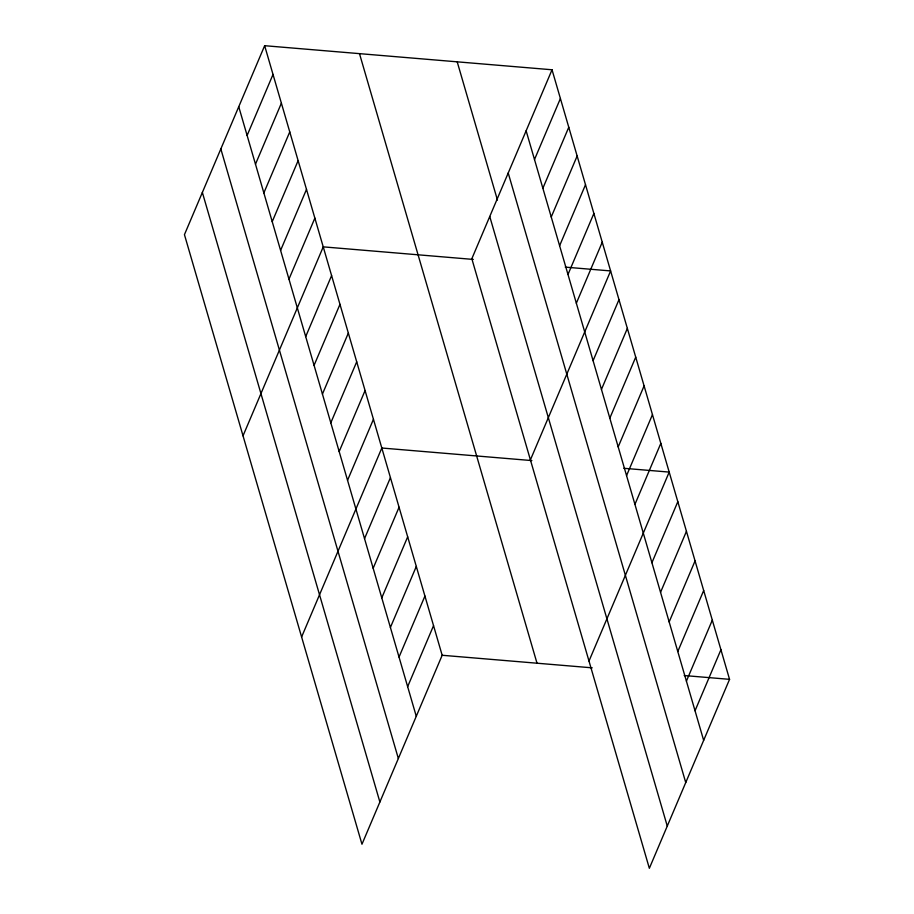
<?xml version="1.0" encoding="UTF-8"?>
<svg xmlns="http://www.w3.org/2000/svg" width="914" height="914" viewBox="0 0 914 914"><rect width="100%" height="100%" fill="white"/><g stroke="black" fill="none" stroke-linecap="round" stroke-linejoin="round"><path stroke-width="1.37" d="M264.649 45.7L184.445 234.658L361.967 844.228L442.17 655.269L264.649 45.7L552.033 69.772L729.555 679.342L649.351 868.3L471.83 258.731L552.033 69.772M247.123 135.455L273.023 74.434M255.486 164.189L281.386 103.179M263.86 192.923L289.761 131.913M272.223 221.668L298.124 160.647M280.598 250.402L306.498 189.381M288.961 279.136L314.862 218.126M243.021 435.818L323.236 246.86L473.303 259.427M305.699 336.615L331.599 275.594M314.073 365.349L339.974 304.328M322.436 394.083L348.337 333.073M330.811 422.816L356.711 361.807M339.174 451.562L365.074 390.541M347.548 480.296L373.449 419.275M301.609 636.978L381.812 448.02L531.879 460.587M364.537 538.643L390.438 477.622M534.507 159.527L560.408 98.506M373.163 568.245L399.064 507.236M542.87 188.261L568.771 127.252M381.778 597.859L407.678 536.838M551.245 216.995L577.145 155.986M390.404 627.461L416.304 566.44M559.608 245.74L585.508 184.719M399.03 657.063L424.93 596.054M567.982 274.474L593.883 213.453M407.644 686.677L433.544 625.656M576.346 303.208L602.246 242.199M530.406 459.891L610.621 270.932L565.263 267.128M593.083 360.687L618.984 299.666M601.458 389.421L627.358 328.4M609.821 418.155L635.721 357.146M618.195 446.889L644.096 385.879M626.558 475.634L652.459 414.613M634.933 504.368L660.833 443.347M588.993 661.051L669.197 472.092L623.839 468.288M651.922 562.716L677.822 501.695M660.548 592.318L686.448 531.308M669.162 621.931L695.063 560.91M677.788 651.533L703.689 590.513M686.414 681.136L712.314 620.126M695.04 710.749L720.929 649.728M442.17 655.269L592.238 667.837M684.198 675.537L729.555 679.342M526.133 130.793L703.654 740.351M508.218 173.009L685.74 782.578M457.206 61.832L497.445 200.04M489.755 216.515L667.266 826.073M359.488 53.64L537.009 663.21M238.748 106.721L416.27 716.279M220.834 148.936L398.344 758.506M202.36 192.443L379.881 802.001"/></g></svg>
